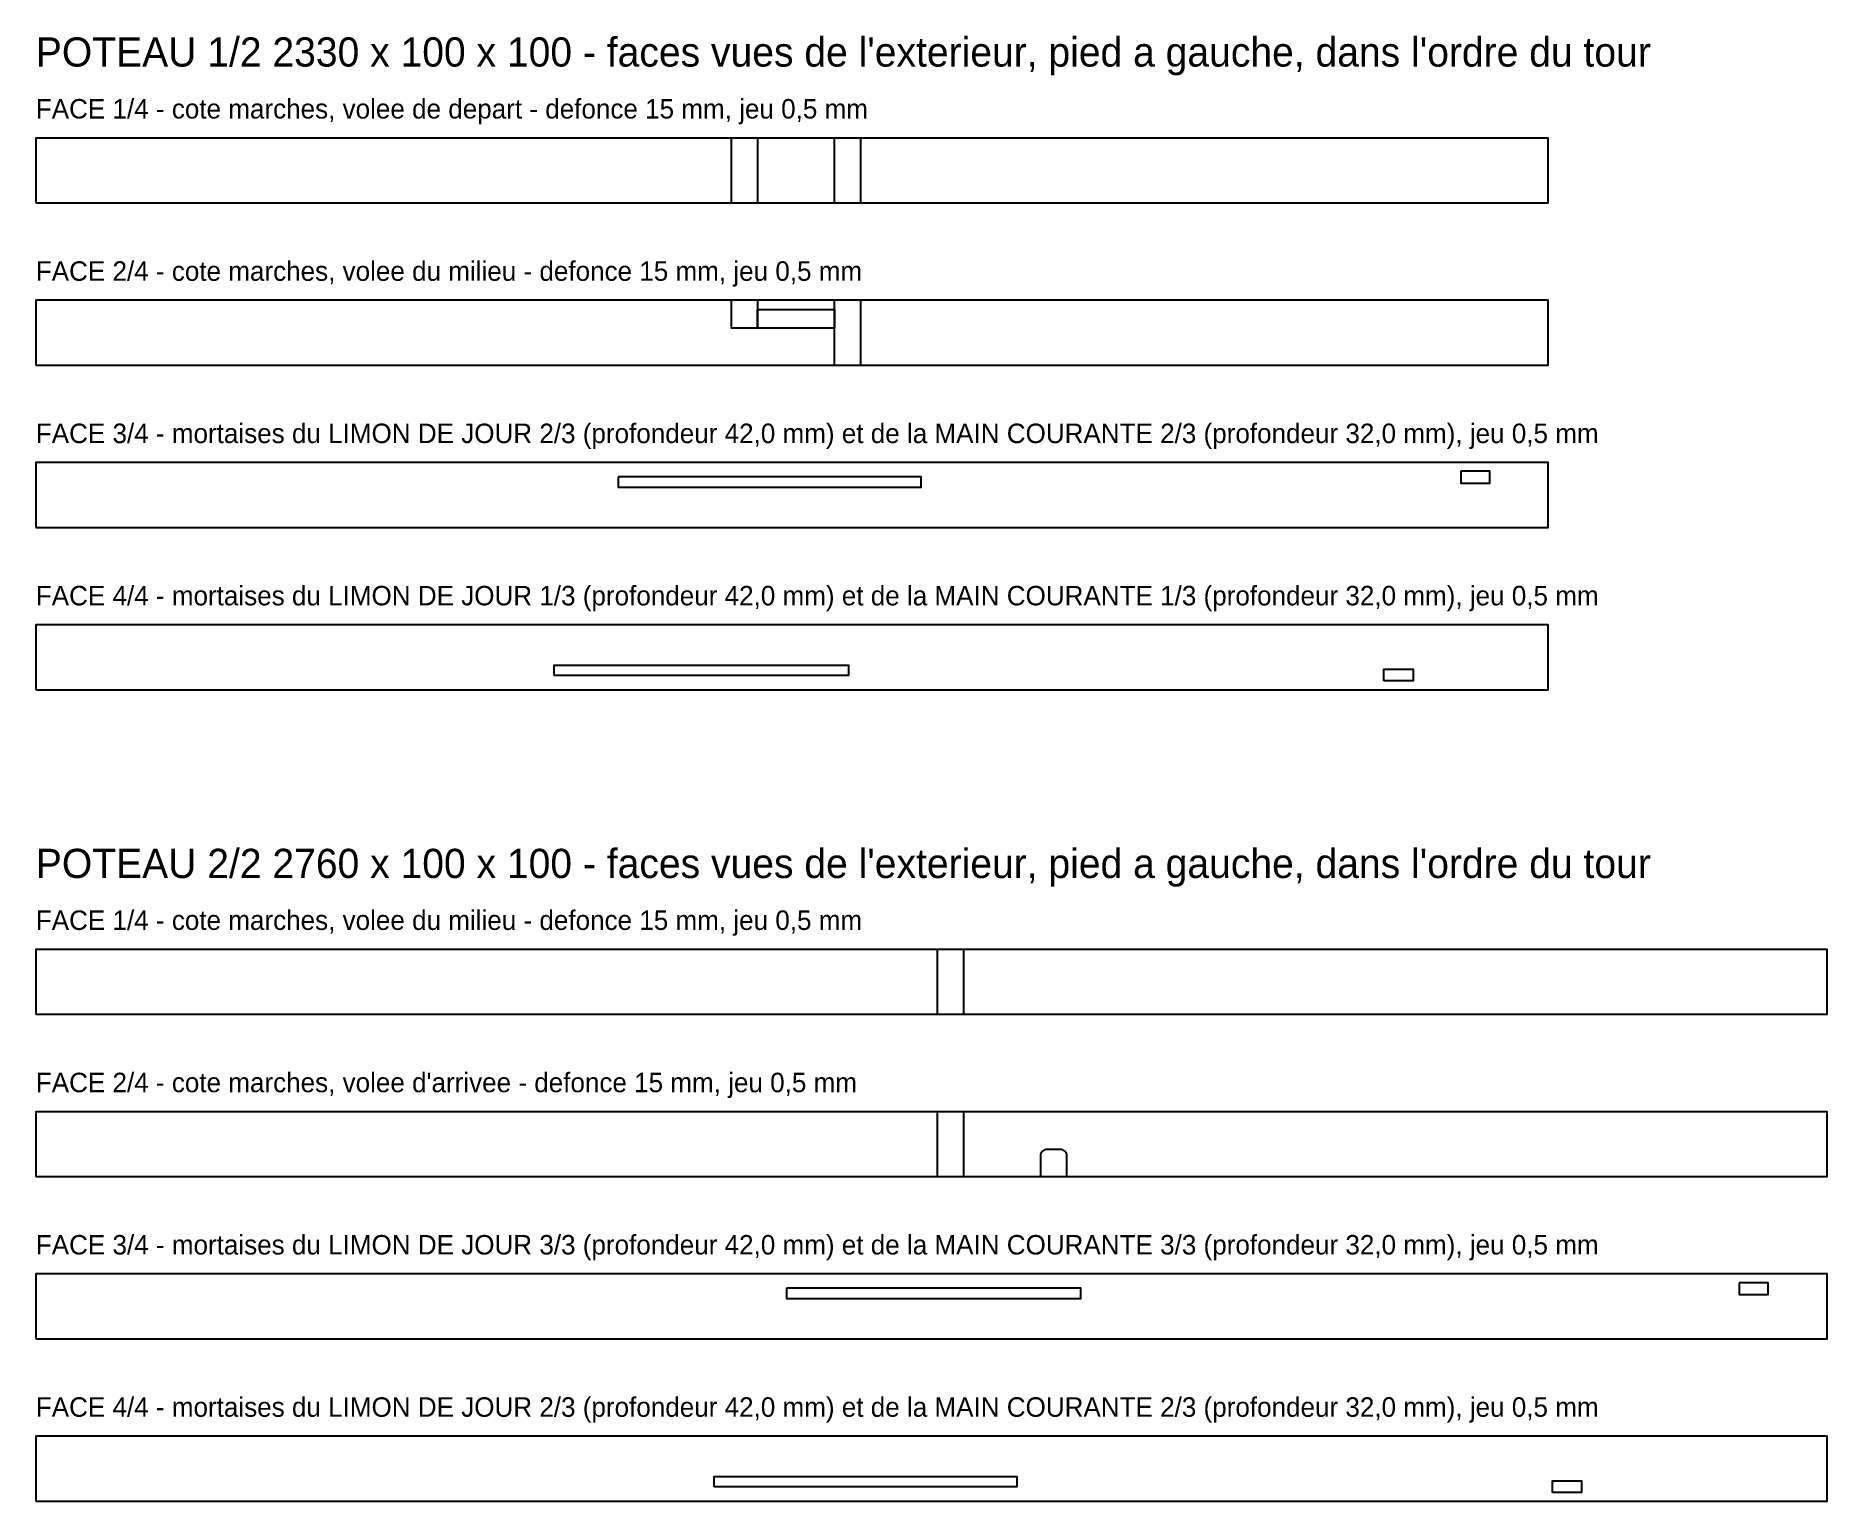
# Model space of a CAD drawing. Header units: millimetres. Extents: x 0 to 2760, y -2000 to 257.
import ezdxf

# ---------------------------------------------------------------- set-up
doc = ezdxf.new("R2010")
doc.units = ezdxf.units.MM
for name, color, linetype in [('DECOUPE', 7, 'CONTINUOUS'), ('DEFONCE', 1, 'CONTINUOUS'), ('MORTAISE', 2, 'CONTINUOUS'), ('TEXTE', 3, 'CONTINUOUS')]:
    doc.layers.add(name, color=color, linetype=linetype)

msp = doc.modelspace()

# ---------------------------------------------------------------- linework, layer by layer
at = {"layer": 'DECOUPE'}
for points in [[(0, 0), (2330, 0), (2330, 100), (0, 100)], [(0, -250), (2330, -250), (2330, -150), (0, -150)], [(0, -500), (2330, -500), (2330, -400), (0, -400)], [(0, -750), (2330, -750), (2330, -650), (0, -650)], [(0, -1250), (2760, -1250), (2760, -1150), (0, -1150)], [(0, -1500), (2760, -1500), (2760, -1400), (0, -1400)], [(0, -1750), (2760, -1750), (2760, -1650), (0, -1650)], [(0, -2000), (2760, -2000), (2760, -1900), (0, -1900)]]:
    msp.add_lwpolyline(points, close=True, dxfattribs=at)
at = {"layer": 'DEFONCE'}
for points in [[(1071.265, 100), (1071.265, 0), (1112.265, 0), (1112.265, 100)], [(1230.088, 100), (1230.088, 0), (1271.088, 0), (1271.088, 100)], [(1071.265, -150), (1071.265, -192.628), (1112.265, -192.628), (1112.265, -150)], [(1111.265, -164.796), (1111.265, -192.628), (1231.088, -192.628), (1231.088, -164.796)], [(1230.088, -150), (1230.088, -250), (1271.088, -250), (1271.088, -150)], [(1388.912, -1150), (1388.912, -1250), (1429.912, -1250), (1429.912, -1150)], [(1388.912, -1400), (1388.912, -1500), (1429.912, -1500), (1429.912, -1400)]]:
    msp.add_lwpolyline(points, close=True, dxfattribs=at)
msp.add_lwpolyline([(1547.735, -1500), (1588.735, -1500), (1588.735, -1468.492, 0.414214), (1578.235, -1457.992), (1558.235, -1457.992, 0.414214), (1547.735, -1468.492)], format="xyb", close=True, dxfattribs=at)
at = {"layer": 'MORTAISE'}
for points in [[(2195.312, -413.5), (2195.312, -431.5), (2240.037, -431.5), (2240.037, -413.5)], [(897.469, -422), (897.469, -438), (1363.892, -438), (1363.892, -422)], [(798.67, -728), (798.67, -712), (1252.062, -712), (1252.062, -728)], [(2077.073, -736.5), (2077.073, -718.5), (2122.062, -718.5), (2122.062, -736.5)], [(1156.761, -1672), (1156.761, -1688), (1610.153, -1688), (1610.153, -1672)], [(2624.21, -1663.5), (2624.21, -1681.5), (2669.199, -1681.5), (2669.199, -1663.5)], [(1044.931, -1978), (1044.931, -1962), (1511.354, -1962), (1511.354, -1978)], [(2336.63, -1986.5), (2336.63, -1968.5), (2381.354, -1968.5), (2381.354, -1986.5)]]:
    msp.add_lwpolyline(points, close=True, dxfattribs=at)

# ---------------------------------------------------------------- texts
at = {"layer": 'TEXTE'}
for s, height, p in [("POTEAU 1/2 2330 x 100 x 100 - faces vues de l'exterieur, pied a gauche, dans l'ordre du tour", 45, (0, 210)), ('FACE 1/4 - cote marches, volee de depart - defonce 15 mm, jeu 0,5 mm', 30, (0, 130)), ('FACE 2/4 - cote marches, volee du milieu - defonce 15 mm, jeu 0,5 mm', 30, (0, -120)), ('FACE 3/4 - mortaises du LIMON DE JOUR 2/3 (profondeur 42,0 mm) et de la MAIN COURANTE 2/3 (profondeur 32,0 mm), jeu 0,5 mm', 30, (0, -370)), ('FACE 4/4 - mortaises du LIMON DE JOUR 1/3 (profondeur 42,0 mm) et de la MAIN COURANTE 1/3 (profondeur 32,0 mm), jeu 0,5 mm', 30, (0, -620)), ("POTEAU 2/2 2760 x 100 x 100 - faces vues de l'exterieur, pied a gauche, dans l'ordre du tour", 45, (0, -1040)), ('FACE 1/4 - cote marches, volee du milieu - defonce 15 mm, jeu 0,5 mm', 30, (0, -1120)), ("FACE 2/4 - cote marches, volee d'arrivee - defonce 15 mm, jeu 0,5 mm", 30, (0, -1370)), ('FACE 3/4 - mortaises du LIMON DE JOUR 3/3 (profondeur 42,0 mm) et de la MAIN COURANTE 3/3 (profondeur 32,0 mm), jeu 0,5 mm', 30, (0, -1620)), ('FACE 4/4 - mortaises du LIMON DE JOUR 2/3 (profondeur 42,0 mm) et de la MAIN COURANTE 2/3 (profondeur 32,0 mm), jeu 0,5 mm', 30, (0, -1870))]:
    msp.add_text(s, height=height, dxfattribs=at).set_placement(p)

doc.saveas('drawing.dxf')
